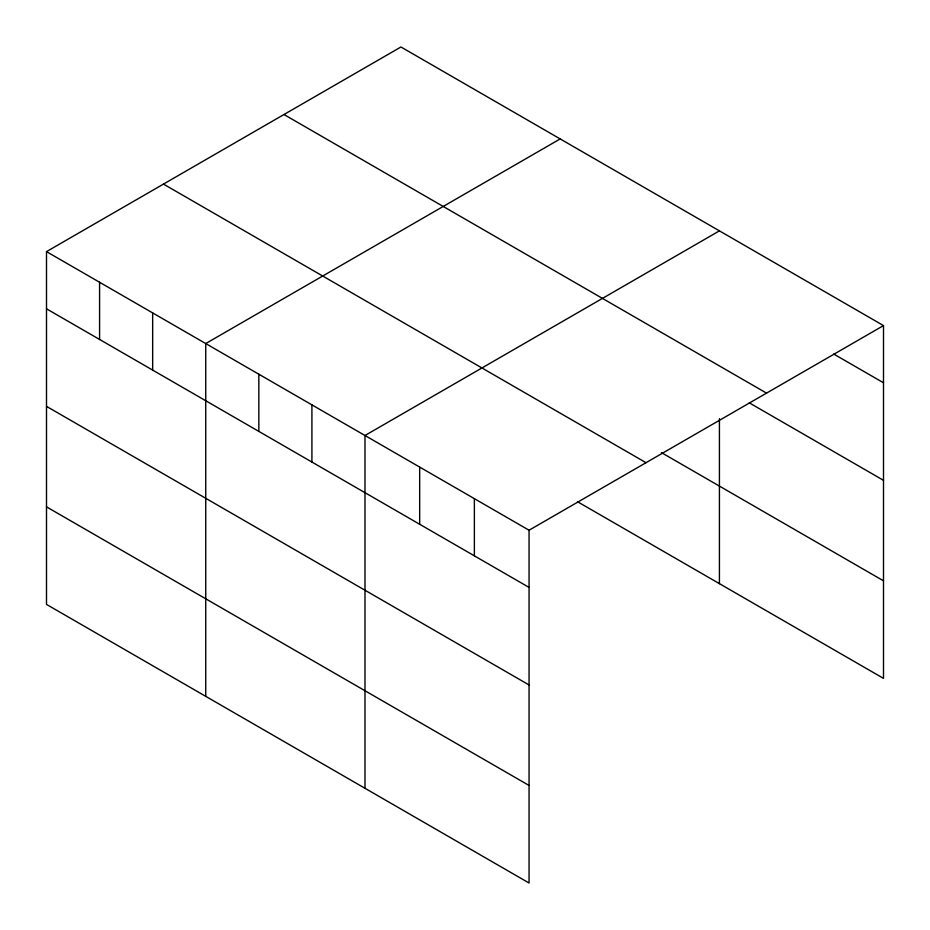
<?xml version="1.0" encoding="UTF-8"?>
<svg xmlns="http://www.w3.org/2000/svg" width="930" height="930" viewBox="0 0 930 930"><rect width="100%" height="100%" fill="white"/><g stroke="black" fill="none" stroke-linecap="round" stroke-linejoin="round"><path stroke-width="1.4" d="M46.5 251.623L529.054 530.228L529.054 883.012L46.5 604.407L46.5 251.623L400.946 46.988L883.5 325.593L883.5 678.377L577.472 501.7M560.186 138.919L205.739 343.554L205.739 696.349M719.425 230.861L364.99 435.496L364.99 788.291M529.054 530.228L883.5 325.593M833.78 354.074L883.5 382.776M283.976 114.518L766.529 393.123M749.266 402.829L883.5 480.322M661.416 452.608L883.5 580.832M163.471 184.094L646.025 462.698M46.5 308.807L529.054 587.411M46.5 406.364L529.054 684.957M46.5 506.862L529.054 785.466M719.425 418.628L719.425 583.656M474.37 498.643L474.37 555.838M419.674 467.069L419.674 524.264M311.91 404.852L311.91 462.036M258.831 374.209L258.831 431.392M152.66 312.91L152.66 370.105M99.58 282.267L99.58 339.45"/></g></svg>
